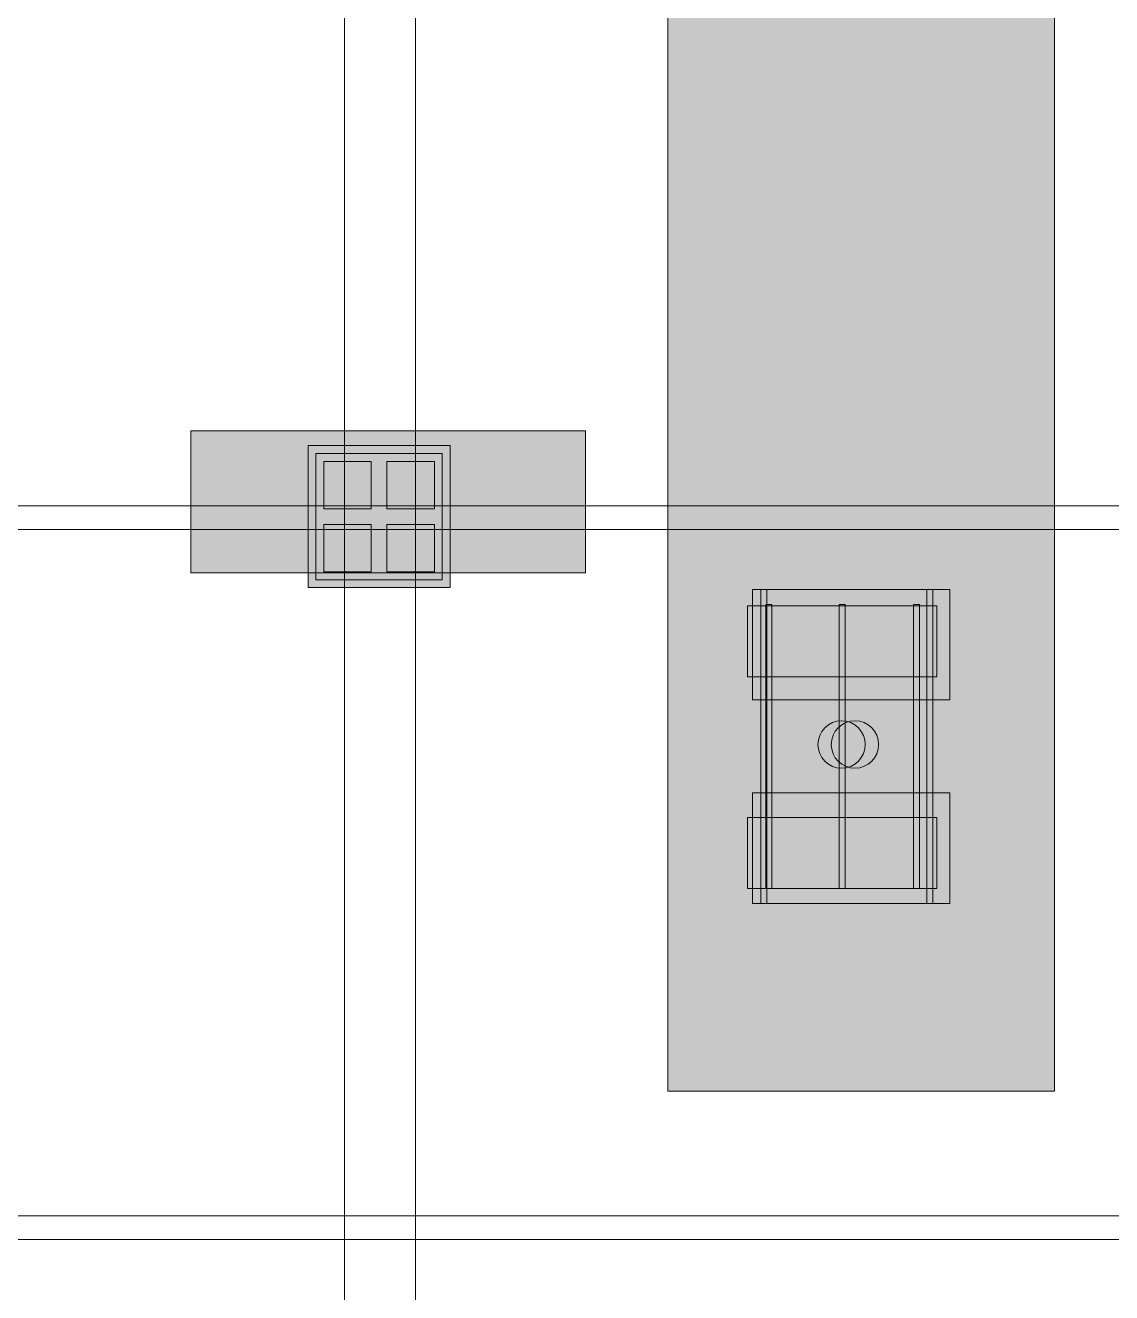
# Model space of a CAD drawing. Header units: inches. Extents: x -10671 to 1761, y -674 to 7170.
# Drawn here: x -3347.9 to -3072.7, y 3421.6 to 3742.8 of the extents above; entities that cross this region are included whole.
import ezdxf

# ---------------------------------------------------------------- set-up
doc = ezdxf.new("R2010")
doc.units = ezdxf.units.IN
doc.header["$LTSCALE"] = 19.2
doc.header["$MEASUREMENT"] = 0
for name, color, linetype, lineweight, true_color in [('DWG-bldg-utility box', 3, 'Continuous', 18, 0x00ff00), ('PDF', 6, 'Continuous', 5, 0xff00ff), ('Venue-Ceiling-HVAC', 7, 'Continuous', 5, 0xbbbbbb), ('Venue-NO HANG ZONE', 7, 'Continuous', 15, 0xdd0000), ('Venue-Rigging Steel-High', 7, 'Continuous', 5, 0x800000), ('Venue-Rigging Steel-Low', 7, 'Continuous', 5, 0x0000dd)]:
    doc.layers.add(name, color=color, linetype=linetype, lineweight=lineweight, true_color=true_color)
doc.layers.add('Venue-Ceiling-Lights', color=7, linetype='Continuous', lineweight=5)
doc.layers.add('Venue-Floor Pockets', color=7, linetype='Continuous', lineweight=5)

# ---------------------------------------------------------------- blocks, each defined once
blk = doc.blocks.new('FLOORBOX')
at = {"layer": 'Venue-Floor Pockets', "linetype": 'Continuous', "lineweight": 0, "true_color": 0xaaaaaa}
blk.add_hatch(color=253, dxfattribs=at).paths.add_polyline_path([(-18, 18), (18, 18), (18, -18), (-18, -18)])
at = {"layer": 'Venue-Floor Pockets', "linetype": 'Continuous', "lineweight": 0, "true_color": 0xbbbbbb}
blk.add_hatch(color=9, dxfattribs=at).paths.add_polyline_path([(-16, 16), (16, 16), (16, -16), (-16, -16)])
at = {"layer": 'Venue-Floor Pockets', "linetype": 'Continuous', "lineweight": 0, "true_color": 0xdddddd}
for points in [[(-14, 14), (-2, 14), (-2, 2), (-14, 2)], [(2, 14), (14, 14), (14, 2), (2, 2)], [(-14, -2), (-2, -2), (-2, -14), (-14, -14)], [(2, -2), (14, -2), (14, -14), (2, -14)]]:
    blk.add_hatch(color=254, dxfattribs=at).paths.add_polyline_path(points)
at = {"layer": 'Venue-Floor Pockets', "color": 7, "linetype": 'Continuous', "lineweight": 5, "flags": 128}
for points in [[(-18, 18), (18, 18), (18, -18), (-18, -18)], [(-16, 16), (16, 16), (16, -16), (-16, -16)], [(-14, 14), (-2, 14), (-2, 2), (-14, 2)], [(2, 14), (14, 14), (14, 2), (2, 2)], [(-14, -2), (-2, -2), (-2, -14), (-14, -14)], [(2, -2), (14, -2), (14, -14), (2, -14)]]:
    blk.add_lwpolyline(points, close=True, dxfattribs=at)
blk = doc.blocks.new('Group-1337-1')
at = {"layer": 'Venue-Ceiling-HVAC', "linetype": 'Continuous', "lineweight": 0, "true_color": 0xbbbbbb}
blk.add_hatch(color=9, dxfattribs=at).paths.add_polyline_path([(-3185.12, 3914.72), (-3087.12, 3914.72), (-3087.12, 3472.72), (-3185.12, 3472.72)])
at = {"layer": 'Venue-Ceiling-HVAC', "flags": 128}
blk.add_lwpolyline([(-3185.12, 3914.72), (-3087.12, 3914.72), (-3087.12, 3472.72), (-3185.12, 3472.72)], close=True, dxfattribs=at)
at = {"layer": 'Venue-Ceiling-HVAC'}
for points in [[(-3185.12, 3472.72, 510.05), (-3185.12, 3914.72, 510.05), (-3087.12, 3914.72, 510.05), (-3087.12, 3472.72, 510.05)], [(-3185.12, 3472.72, 510.05), (-3185.12, 3472.72, 564.05), (-3185.12, 3914.72, 564.05), (-3185.12, 3914.72, 510.05)], [(-3087.12, 3914.72, 510.05), (-3087.12, 3914.72, 564.05), (-3087.12, 3472.72, 564.05), (-3087.12, 3472.72, 510.05)], [(-3087.12, 3472.72, 510.05), (-3087.12, 3472.72, 564.05), (-3185.12, 3472.72, 564.05), (-3185.12, 3472.72, 510.05)]]:
    blk.add_3dface(points, dxfattribs=at)
blk = doc.blocks.new('Group-1535-1')
at = {"layer": 'PDF'}
for points, invisible_edges in [([(-3146.62, 3562.84, 398), (-3144.41, 3565.54, 398), (-3139.91, 3566.43, 398), (-3146.62, 3562.84, 398)], 15), ([(-3146.62, 3562.84, 398), (-3139.91, 3566.43, 398), (-3136.09, 3557.21, 398), (-3146.62, 3562.84, 398)], 15), ([(-3142.25, 3566.43, 388), (-3144.41, 3565.54, 388), (-3146.62, 3562.84, 388), (-3142.25, 3566.43, 388)], 15), ([(-3142.25, 3566.43, 388), (-3146.62, 3562.84, 388), (-3146.07, 3557.21, 388), (-3142.25, 3566.43, 388)], 15), ([(-3146.62, 3562.84, 398), (-3146.07, 3563.88, 398), (-3144.41, 3565.54, 398), (-3146.62, 3562.84, 398)], 14), ([(-3144.41, 3565.54, 388), (-3146.07, 3563.88, 388), (-3146.62, 3562.84, 388), (-3144.41, 3565.54, 388)], 13), ([(-3146.07, 3557.21, 388), (-3135.53, 3562.84, 388), (-3142.25, 3566.43, 388), (-3146.07, 3557.21, 388)], 15), ([(-3146.07, 3563.88, 398), (-3145.32, 3564.79, 398), (-3144.41, 3565.54, 398), (-3146.07, 3563.88, 398)], 12), ([(-3144.41, 3565.54, 388), (-3145.32, 3564.79, 388), (-3146.07, 3563.88, 388), (-3144.41, 3565.54, 388)], 12), ([(-3144.41, 3565.54, 398), (-3143.37, 3566.09, 398), (-3142.25, 3566.43, 398), (-3144.41, 3565.54, 398)], 12), ([(-3144.41, 3565.54, 398), (-3142.25, 3566.43, 398), (-3139.91, 3566.43, 398), (-3144.41, 3565.54, 398)], 15), ([(-3142.25, 3566.43, 388), (-3143.37, 3566.09, 388), (-3144.41, 3565.54, 388), (-3142.25, 3566.43, 388)], 12), ([(-3142.25, 3566.43, 398), (-3141.08, 3566.55, 398), (-3139.91, 3566.43, 398), (-3142.25, 3566.43, 398)], 12), ([(-3139.91, 3566.43, 388), (-3141.08, 3566.55, 388), (-3142.25, 3566.43, 388), (-3139.91, 3566.43, 388)], 12), ([(-3137.74, 3565.54, 388), (-3139.91, 3566.43, 388), (-3142.25, 3566.43, 388), (-3137.74, 3565.54, 388)], 15), ([(-3135.53, 3562.84, 388), (-3137.74, 3565.54, 388), (-3142.25, 3566.43, 388), (-3135.53, 3562.84, 388)], 15), ([(-3139.91, 3566.43, 398), (-3138.78, 3566.09, 398), (-3137.74, 3565.54, 398), (-3139.91, 3566.43, 398)], 12), ([(-3139.91, 3566.43, 398), (-3137.74, 3565.54, 398), (-3135.53, 3562.84, 398), (-3139.91, 3566.43, 398)], 15), ([(-3139.91, 3566.43, 398), (-3135.53, 3562.84, 398), (-3136.09, 3557.21, 398), (-3139.91, 3566.43, 398)], 15), ([(-3137.74, 3565.54, 388), (-3138.78, 3566.09, 388), (-3139.91, 3566.43, 388), (-3137.74, 3565.54, 388)], 12), ([(-3137.74, 3565.54, 398), (-3136.83, 3564.79, 398), (-3136.09, 3563.88, 398), (-3137.74, 3565.54, 398)], 12), ([(-3137.74, 3565.54, 398), (-3136.09, 3563.88, 398), (-3135.53, 3562.84, 398), (-3137.74, 3565.54, 398)], 13), ([(-3136.09, 3563.88, 388), (-3136.83, 3564.79, 388), (-3137.74, 3565.54, 388), (-3136.09, 3563.88, 388)], 12), ([(-3135.53, 3562.84, 388), (-3136.09, 3563.88, 388), (-3137.74, 3565.54, 388), (-3135.53, 3562.84, 388)], 14), ([(-3147.08, 3560.55, 398), (-3146.96, 3561.72, 398), (-3146.62, 3562.84, 398), (-3147.08, 3560.55, 398)], 12), ([(-3146.07, 3557.21, 398), (-3147.08, 3560.55, 398), (-3146.62, 3562.84, 398), (-3146.07, 3557.21, 398)], 15), ([(-3146.62, 3562.84, 388), (-3146.96, 3561.72, 388), (-3147.08, 3560.55, 388), (-3146.62, 3562.84, 388)], 12), ([(-3146.62, 3562.84, 388), (-3147.08, 3560.55, 388), (-3146.07, 3557.21, 388), (-3146.62, 3562.84, 388)], 15), ([(-3142.25, 3554.66, 398), (-3146.07, 3557.21, 398), (-3146.62, 3562.84, 398), (-3142.25, 3554.66, 398)], 15), ([(-3146.62, 3562.84, 398), (-3136.09, 3557.21, 398), (-3142.25, 3554.66, 398), (-3146.62, 3562.84, 398)], 15), ([(-3146.07, 3557.21, 388), (-3139.91, 3554.66, 388), (-3135.53, 3562.84, 388), (-3146.07, 3557.21, 388)], 15), ([(-3139.91, 3554.66, 388), (-3136.09, 3557.21, 388), (-3135.53, 3562.84, 388), (-3139.91, 3554.66, 388)], 15), ([(-3135.53, 3562.84, 398), (-3135.08, 3560.55, 398), (-3136.09, 3557.21, 398), (-3135.53, 3562.84, 398)], 15), ([(-3136.09, 3557.21, 388), (-3135.08, 3560.55, 388), (-3135.53, 3562.84, 388), (-3136.09, 3557.21, 388)], 15), ([(-3135.53, 3562.84, 398), (-3135.19, 3561.72, 398), (-3135.08, 3560.55, 398), (-3135.53, 3562.84, 398)], 12), ([(-3135.08, 3560.55, 388), (-3135.19, 3561.72, 388), (-3135.53, 3562.84, 388), (-3135.08, 3560.55, 388)], 12), ([(-3146.07, 3557.21, 398), (-3146.96, 3559.38, 398), (-3147.08, 3560.55, 398), (-3146.07, 3557.21, 398)], 13), ([(-3147.08, 3560.55, 388), (-3146.96, 3559.38, 388), (-3146.07, 3557.21, 388), (-3147.08, 3560.55, 388)], 14), ([(-3146.07, 3557.21, 398), (-3146.62, 3558.25, 398), (-3146.96, 3559.38, 398), (-3146.07, 3557.21, 398)], 12), ([(-3146.96, 3559.38, 388), (-3146.62, 3558.25, 388), (-3146.07, 3557.21, 388), (-3146.96, 3559.38, 388)], 12), ([(-3135.08, 3560.55, 398), (-3135.19, 3559.38, 398), (-3136.09, 3557.21, 398), (-3135.08, 3560.55, 398)], 14), ([(-3136.09, 3557.21, 388), (-3135.19, 3559.38, 388), (-3135.08, 3560.55, 388), (-3136.09, 3557.21, 388)], 13), ([(-3135.19, 3559.38, 398), (-3135.53, 3558.25, 398), (-3136.09, 3557.21, 398), (-3135.19, 3559.38, 398)], 12), ([(-3136.09, 3557.21, 388), (-3135.53, 3558.25, 388), (-3135.19, 3559.38, 388), (-3136.09, 3557.21, 388)], 12), ([(-3142.25, 3554.66, 398), (-3145.32, 3556.3, 398), (-3146.07, 3557.21, 398), (-3142.25, 3554.66, 398)], 13), ([(-3146.07, 3557.21, 388), (-3145.32, 3556.3, 388), (-3142.25, 3554.66, 388), (-3146.07, 3557.21, 388)], 14), ([(-3146.07, 3557.21, 388), (-3142.25, 3554.66, 388), (-3139.91, 3554.66, 388), (-3146.07, 3557.21, 388)], 15), ([(-3143.37, 3555, 398), (-3144.41, 3555.56, 398), (-3145.32, 3556.3, 398), (-3143.37, 3555, 398)], 12), ([(-3142.25, 3554.66, 398), (-3143.37, 3555, 398), (-3145.32, 3556.3, 398), (-3142.25, 3554.66, 398)], 14), ([(-3145.32, 3556.3, 388), (-3144.41, 3555.56, 388), (-3143.37, 3555, 388), (-3145.32, 3556.3, 388)], 12), ([(-3145.32, 3556.3, 388), (-3143.37, 3555, 388), (-3142.25, 3554.66, 388), (-3145.32, 3556.3, 388)], 13), ([(-3136.09, 3557.21, 398), (-3139.91, 3554.66, 398), (-3142.25, 3554.66, 398), (-3136.09, 3557.21, 398)], 15), ([(-3136.09, 3557.21, 398), (-3136.83, 3556.3, 398), (-3139.91, 3554.66, 398), (-3136.09, 3557.21, 398)], 14), ([(-3139.91, 3554.66, 388), (-3136.83, 3556.3, 388), (-3136.09, 3557.21, 388), (-3139.91, 3554.66, 388)], 13), ([(-3136.83, 3556.3, 398), (-3138.78, 3555, 398), (-3139.91, 3554.66, 398), (-3136.83, 3556.3, 398)], 13), ([(-3139.91, 3554.66, 388), (-3138.78, 3555, 388), (-3136.83, 3556.3, 388), (-3139.91, 3554.66, 388)], 14), ([(-3136.83, 3556.3, 398), (-3137.74, 3555.56, 398), (-3138.78, 3555, 398), (-3136.83, 3556.3, 398)], 12), ([(-3138.78, 3555, 388), (-3137.74, 3555.56, 388), (-3136.83, 3556.3, 388), (-3138.78, 3555, 388)], 12), ([(-3139.91, 3554.66, 398), (-3141.08, 3554.55, 398), (-3142.25, 3554.66, 398), (-3139.91, 3554.66, 398)], 12), ([(-3142.25, 3554.66, 388), (-3141.08, 3554.55, 388), (-3139.91, 3554.66, 388), (-3142.25, 3554.66, 388)], 12)]:
    blk.add_3dface(points, dxfattribs=dict(at, invisible_edges=invisible_edges))
for points in [[(-3145.32, 3564.79, 388), (-3145.32, 3564.79, 398), (-3144.41, 3565.54, 398), (-3144.41, 3565.54, 388)], [(-3144.41, 3565.54, 388), (-3144.41, 3565.54, 398), (-3143.37, 3566.09, 398), (-3143.37, 3566.09, 388)], [(-3143.37, 3566.09, 388), (-3143.37, 3566.09, 398), (-3142.25, 3566.43, 398), (-3142.25, 3566.43, 388)], [(-3142.25, 3566.43, 388), (-3142.25, 3566.43, 398), (-3141.08, 3566.55, 398), (-3141.08, 3566.55, 388)], [(-3141.08, 3566.55, 388), (-3141.08, 3566.55, 398), (-3139.91, 3566.43, 398), (-3139.91, 3566.43, 388)], [(-3139.91, 3566.43, 388), (-3139.91, 3566.43, 398), (-3138.78, 3566.09, 398), (-3138.78, 3566.09, 388)], [(-3138.78, 3566.09, 388), (-3138.78, 3566.09, 398), (-3137.74, 3565.54, 398), (-3137.74, 3565.54, 388)], [(-3137.74, 3565.54, 388), (-3137.74, 3565.54, 398), (-3136.83, 3564.79, 398), (-3136.83, 3564.79, 388)], [(-3147.08, 3560.55, 388), (-3147.08, 3560.55, 398), (-3146.96, 3561.72, 398), (-3146.96, 3561.72, 388)], [(-3146.96, 3561.72, 388), (-3146.96, 3561.72, 398), (-3146.62, 3562.84, 398), (-3146.62, 3562.84, 388)], [(-3146.62, 3562.84, 388), (-3146.62, 3562.84, 398), (-3146.07, 3563.88, 398), (-3146.07, 3563.88, 388)], [(-3146.07, 3563.88, 388), (-3146.07, 3563.88, 398), (-3145.32, 3564.79, 398), (-3145.32, 3564.79, 388)], [(-3136.83, 3564.79, 388), (-3136.83, 3564.79, 398), (-3136.09, 3563.88, 398), (-3136.09, 3563.88, 388)], [(-3136.09, 3563.88, 388), (-3136.09, 3563.88, 398), (-3135.53, 3562.84, 398), (-3135.53, 3562.84, 388)], [(-3135.53, 3562.84, 388), (-3135.53, 3562.84, 398), (-3135.19, 3561.72, 398), (-3135.19, 3561.72, 388)], [(-3135.19, 3561.72, 388), (-3135.19, 3561.72, 398), (-3135.08, 3560.55, 398), (-3135.08, 3560.55, 388)], [(-3146.96, 3559.38, 388), (-3146.96, 3559.38, 398), (-3147.08, 3560.55, 398), (-3147.08, 3560.55, 388)], [(-3146.62, 3558.25, 388), (-3146.62, 3558.25, 398), (-3146.96, 3559.38, 398), (-3146.96, 3559.38, 388)], [(-3135.19, 3559.38, 388), (-3135.19, 3559.38, 398), (-3135.53, 3558.25, 398), (-3135.53, 3558.25, 388)], [(-3135.08, 3560.55, 388), (-3135.08, 3560.55, 398), (-3135.19, 3559.38, 398), (-3135.19, 3559.38, 388)], [(-3146.07, 3557.21, 388), (-3146.07, 3557.21, 398), (-3146.62, 3558.25, 398), (-3146.62, 3558.25, 388)], [(-3145.32, 3556.3, 388), (-3145.32, 3556.3, 398), (-3146.07, 3557.21, 398), (-3146.07, 3557.21, 388)], [(-3144.41, 3555.56, 388), (-3144.41, 3555.56, 398), (-3145.32, 3556.3, 398), (-3145.32, 3556.3, 388)], [(-3143.37, 3555, 388), (-3143.37, 3555, 398), (-3144.41, 3555.56, 398), (-3144.41, 3555.56, 388)], [(-3137.74, 3555.56, 388), (-3137.74, 3555.56, 398), (-3138.78, 3555, 398), (-3138.78, 3555, 388)], [(-3136.83, 3556.3, 388), (-3136.83, 3556.3, 398), (-3137.74, 3555.56, 398), (-3137.74, 3555.56, 388)], [(-3136.09, 3557.21, 388), (-3136.09, 3557.21, 398), (-3136.83, 3556.3, 398), (-3136.83, 3556.3, 388)], [(-3135.53, 3558.25, 388), (-3135.53, 3558.25, 398), (-3136.09, 3557.21, 398), (-3136.09, 3557.21, 388)], [(-3142.25, 3554.66, 388), (-3142.25, 3554.66, 398), (-3143.37, 3555, 398), (-3143.37, 3555, 388)], [(-3141.08, 3554.55, 388), (-3141.08, 3554.55, 398), (-3142.25, 3554.66, 398), (-3142.25, 3554.66, 388)], [(-3139.91, 3554.66, 388), (-3139.91, 3554.66, 398), (-3141.08, 3554.55, 398), (-3141.08, 3554.55, 388)], [(-3138.78, 3555, 388), (-3138.78, 3555, 398), (-3139.91, 3554.66, 398), (-3139.91, 3554.66, 388)]]:
    blk.add_3dface(points, dxfattribs=at)
blk = doc.blocks.new('Group-1536-1')
at = {"layer": 'PDF'}
for points in [[(-3164.95, 3595.65, 393.91), (-3164.95, 3595.65, 397.91), (-3116.95, 3595.65, 397.91), (-3116.95, 3595.65, 393.91)], [(-3164.95, 3577.65, 393.91), (-3164.95, 3577.65, 397.91), (-3164.95, 3595.65, 397.91), (-3164.95, 3595.65, 393.91)], [(-3116.95, 3595.65, 397.91), (-3164.95, 3595.65, 397.91), (-3164.95, 3577.65, 397.91), (-3116.95, 3577.65, 397.91)], [(-3116.95, 3577.65, 393.91), (-3164.95, 3577.65, 393.91), (-3164.95, 3595.65, 393.91), (-3116.95, 3595.65, 393.91)], [(-3116.95, 3595.65, 393.91), (-3116.95, 3595.65, 397.91), (-3116.95, 3577.65, 397.91), (-3116.95, 3577.65, 393.91)], [(-3116.95, 3577.65, 393.91), (-3116.95, 3577.65, 397.91), (-3164.95, 3577.65, 397.91), (-3164.95, 3577.65, 393.91)]]:
    blk.add_3dface(points, dxfattribs=at)
blk = doc.blocks.new('Group-1537-1')
at = {"layer": 'PDF'}
for points in [[(-3122.85, 3596.04, 397.97), (-3122.85, 3596.04, 398.97), (-3121.35, 3596.04, 398.97), (-3121.35, 3596.04, 397.97)], [(-3122.85, 3524.04, 397.97), (-3122.85, 3524.04, 398.97), (-3122.85, 3596.04, 398.97), (-3122.85, 3596.04, 397.97)], [(-3121.35, 3596.04, 398.97), (-3122.85, 3596.04, 398.97), (-3122.85, 3524.04, 398.97), (-3121.35, 3524.04, 398.97)], [(-3121.35, 3524.04, 397.97), (-3122.85, 3524.04, 397.97), (-3122.85, 3596.04, 397.97), (-3121.35, 3596.04, 397.97)], [(-3121.35, 3596.04, 397.97), (-3121.35, 3596.04, 398.97), (-3121.35, 3524.04, 398.97), (-3121.35, 3524.04, 397.97)], [(-3121.35, 3524.04, 397.97), (-3121.35, 3524.04, 398.97), (-3122.85, 3524.04, 398.97), (-3122.85, 3524.04, 397.97)]]:
    blk.add_3dface(points, dxfattribs=at)
blk = doc.blocks.new('Group-1538-1')
at = {"layer": 'PDF'}
for points in [[(-3141.67, 3596.04, 397.97), (-3141.67, 3596.04, 398.97), (-3140.17, 3596.04, 398.97), (-3140.17, 3596.04, 397.97)], [(-3141.67, 3524.04, 397.97), (-3141.67, 3524.04, 398.97), (-3141.67, 3596.04, 398.97), (-3141.67, 3596.04, 397.97)], [(-3140.17, 3596.04, 398.97), (-3141.67, 3596.04, 398.97), (-3141.67, 3524.04, 398.97), (-3140.17, 3524.04, 398.97)], [(-3140.17, 3524.04, 397.97), (-3141.67, 3524.04, 397.97), (-3141.67, 3596.04, 397.97), (-3140.17, 3596.04, 397.97)], [(-3140.17, 3596.04, 397.97), (-3140.17, 3596.04, 398.97), (-3140.17, 3524.04, 398.97), (-3140.17, 3524.04, 397.97)], [(-3140.17, 3524.04, 397.97), (-3140.17, 3524.04, 398.97), (-3141.67, 3524.04, 398.97), (-3141.67, 3524.04, 397.97)]]:
    blk.add_3dface(points, dxfattribs=at)
blk = doc.blocks.new('Group-1539-1')
at = {"layer": 'PDF'}
for points in [[(-3160.26, 3596.04, 397.97), (-3160.26, 3596.04, 398.97), (-3158.76, 3596.04, 398.97), (-3158.76, 3596.04, 397.97)], [(-3160.26, 3524.04, 397.97), (-3160.26, 3524.04, 398.97), (-3160.26, 3596.04, 398.97), (-3160.26, 3596.04, 397.97)], [(-3158.76, 3596.04, 398.97), (-3160.26, 3596.04, 398.97), (-3160.26, 3524.04, 398.97), (-3158.76, 3524.04, 398.97)], [(-3158.76, 3524.04, 397.97), (-3160.26, 3524.04, 397.97), (-3160.26, 3596.04, 397.97), (-3158.76, 3596.04, 397.97)], [(-3158.76, 3596.04, 397.97), (-3158.76, 3596.04, 398.97), (-3158.76, 3524.04, 398.97), (-3158.76, 3524.04, 397.97)], [(-3158.76, 3524.04, 397.97), (-3158.76, 3524.04, 398.97), (-3160.26, 3524.04, 398.97), (-3160.26, 3524.04, 397.97)]]:
    blk.add_3dface(points, dxfattribs=at)
blk = doc.blocks.new('Group-1540-1')
at = {"layer": 'PDF'}
for points in [[(-3164.95, 3542.02, 393.91), (-3164.95, 3542.02, 397.91), (-3116.95, 3542.02, 397.91), (-3116.95, 3542.02, 393.91)], [(-3164.95, 3524.02, 393.91), (-3164.95, 3524.02, 397.91), (-3164.95, 3542.02, 397.91), (-3164.95, 3542.02, 393.91)], [(-3116.95, 3542.02, 397.91), (-3164.95, 3542.02, 397.91), (-3164.95, 3524.02, 397.91), (-3116.95, 3524.02, 397.91)], [(-3116.95, 3524.02, 393.91), (-3164.95, 3524.02, 393.91), (-3164.95, 3542.02, 393.91), (-3116.95, 3542.02, 393.91)], [(-3116.95, 3542.02, 393.91), (-3116.95, 3542.02, 397.91), (-3116.95, 3524.02, 397.91), (-3116.95, 3524.02, 393.91)], [(-3116.95, 3524.02, 393.91), (-3116.95, 3524.02, 397.91), (-3164.95, 3524.02, 397.91), (-3164.95, 3524.02, 393.91)]]:
    blk.add_3dface(points, dxfattribs=at)
blk = doc.blocks.new('Group-1541-1')
at = {"layer": 'PDF'}
for name in ['Group-1536-1', 'Group-1539-1', 'Group-1538-1', 'Group-1537-1', 'Group-1535-1', 'Group-1540-1']:
    blk.add_blockref(name, (0, 0), dxfattribs=at)
blk = doc.blocks.new('Group-2708-1')
at = {"layer": 'Venue-Ceiling-Lights', "color": 7, "linetype": 'Continuous', "lineweight": 5, "flags": 128}
for points in [[(-3163.62, 3599.84), (-3113.62, 3599.84), (-3113.62, 3571.84), (-3163.62, 3571.84)], [(-3161.56, 3599.84), (-3160.06, 3599.84), (-3160.06, 3520.26), (-3161.56, 3520.26)], [(-3119.47, 3599.84), (-3117.97, 3599.84), (-3117.97, 3520.26), (-3119.47, 3520.26)], [(-3163.62, 3548.26), (-3113.62, 3548.26), (-3113.62, 3520.26), (-3163.62, 3520.26)]]:
    blk.add_lwpolyline(points, close=True, dxfattribs=at)
at = {"layer": 'Venue-Ceiling-Lights', "color": 7, "linetype": 'Continuous', "lineweight": 5}
blk.add_circle((-3137.7, 3560.55), 6, dxfattribs=at)

msp = doc.modelspace()

# ---------------------------------------------------------------- hatches: boundary and pattern name
at = {"layer": 'Venue-NO HANG ZONE', "linetype": 'Continuous', "lineweight": 0}
msp.add_hatch(color=7, dxfattribs=at).paths.add_polyline_path([(-3305.98, 3604.04), (-3305.98, 3640.04), (-3205.98, 3640.04), (-3205.98, 3604.04)])

# ---------------------------------------------------------------- linework, layer by layer
at = {"layer": 'Venue-NO HANG ZONE', "flags": 128}
msp.add_lwpolyline([(-3305.98, 3604.04), (-3305.98, 3640.04), (-3205.98, 3640.04), (-3205.98, 3604.04)], close=True, dxfattribs=at)
at = {"layer": 'Venue-Rigging Steel-High'}
for p, q in [((-3975.08, 3621), (-2552.03, 3621)), ((-3975.08, 3615), (-2552.03, 3615)), ((-3975.08, 3441.07), (-2552.03, 3441.07)), ((-3975.08, 3435.07), (-2552.03, 3435.07))]:
    msp.add_line(p, q, dxfattribs=at)
at = {"layer": 'Venue-Rigging Steel-Low'}
for p, q in [((-3267.04, 752.8), (-3267.04, 3962.93)), ((-3249.04, 752.8), (-3249.04, 3962.93))]:
    msp.add_line(p, q, dxfattribs=at)

# ---------------------------------------------------------------- block references
at = {"layer": 'DWG-bldg-utility box', "rotation": 90}
msp.add_blockref('FLOORBOX', (-3258.26, 3618.29), dxfattribs=at)
at = {"layer": 'PDF'}
msp.add_blockref('Group-1541-1', (0, 0), dxfattribs=at)
at = {"layer": 'Venue-Ceiling-HVAC'}
msp.add_blockref('Group-1337-1', (0, 0), dxfattribs=at)
at = {"layer": 'Venue-Ceiling-Lights', "color": 7}
msp.add_blockref('Group-2708-1', (0, 0), dxfattribs=at)

doc.saveas('drawing.dxf')
